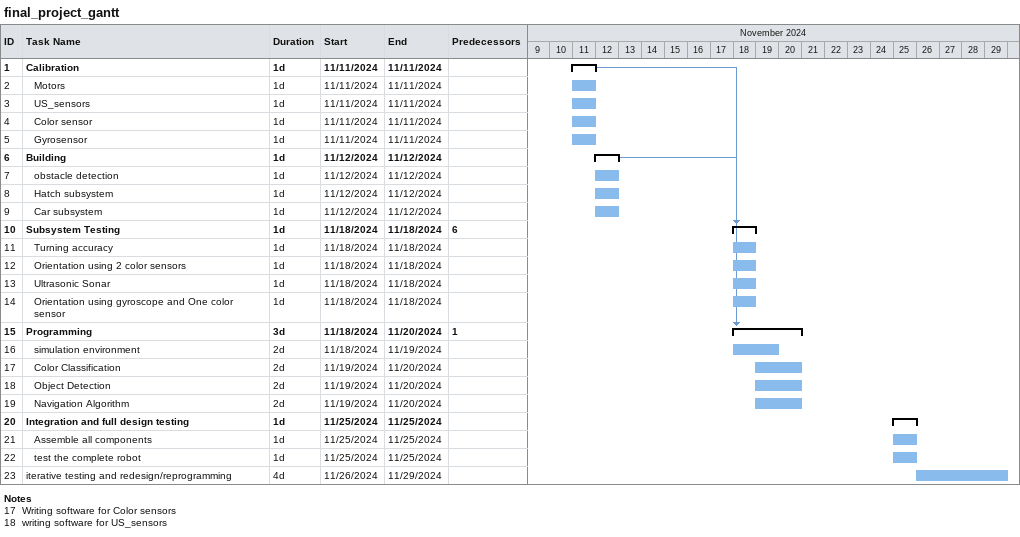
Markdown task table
final_project_gantt

| ID | Level | Task | Duration | Start | Finish | Predecessors |
|---|---|---|---|---|---|---|
| 1 | 1 | **Calibration** | 1d | 2024-11-11 | 2024-11-11 |  |
| 2 | 2 | Motors | 1d | 2024-11-11 | 2024-11-11 |  |
| 3 | 2 | US_sensors | 1d | 2024-11-11 | 2024-11-11 |  |
| 4 | 2 | Color sensor | 1d | 2024-11-11 | 2024-11-11 |  |
| 5 | 2 | Gyrosensor | 1d | 2024-11-11 | 2024-11-11 |  |
| 6 | 1 | **Building** | 1d | 2024-11-12 | 2024-11-12 |  |
| 7 | 2 | obstacle detection | 1d | 2024-11-12 | 2024-11-12 |  |
| 8 | 2 | Hatch subsystem | 1d | 2024-11-12 | 2024-11-12 |  |
| 9 | 2 | Car subsystem | 1d | 2024-11-12 | 2024-11-12 |  |
| 10 | 1 | **Subsystem Testing** | 1d | 2024-11-18 | 2024-11-18 | 6 |
| 11 | 2 | Turning accuracy | 1d | 2024-11-18 | 2024-11-18 |  |
| 12 | 2 | Orientation using 2 color sensors | 1d | 2024-11-18 | 2024-11-18 |  |
| 13 | 2 | Ultrasonic Sonar | 1d | 2024-11-18 | 2024-11-18 |  |
| 14 | 2 | Orientation using gyroscope and One color sensor | 1d | 2024-11-18 | 2024-11-18 |  |
| 15 | 1 | **Programming** | 3d | 2024-11-18 | 2024-11-20 | 1 |
| 16 | 2 | simulation environment | 2d | 2024-11-18 | 2024-11-19 |  |
| 17 | 2 | Color Classification | 2d | 2024-11-19 | 2024-11-20 |  |
| 18 | 2 | Object Detection | 2d | 2024-11-19 | 2024-11-20 |  |
| 19 | 2 | Navigation Algorithm | 2d | 2024-11-19 | 2024-11-20 |  |
| 20 | 1 | **Integration and full design testing** | 1d | 2024-11-25 | 2024-11-25 |  |
| 21 | 2 | Assemble all components | 1d | 2024-11-25 | 2024-11-25 |  |
| 22 | 2 | test the complete robot | 1d | 2024-11-25 | 2024-11-25 |  |
| 23 | 1 | iterative testing and redesign/reprogramming | 4d | 2024-11-26 | 2024-11-29 |  |

Notes
- 17: Writing software for Color sensors
- 18: writing software for US_sensors
